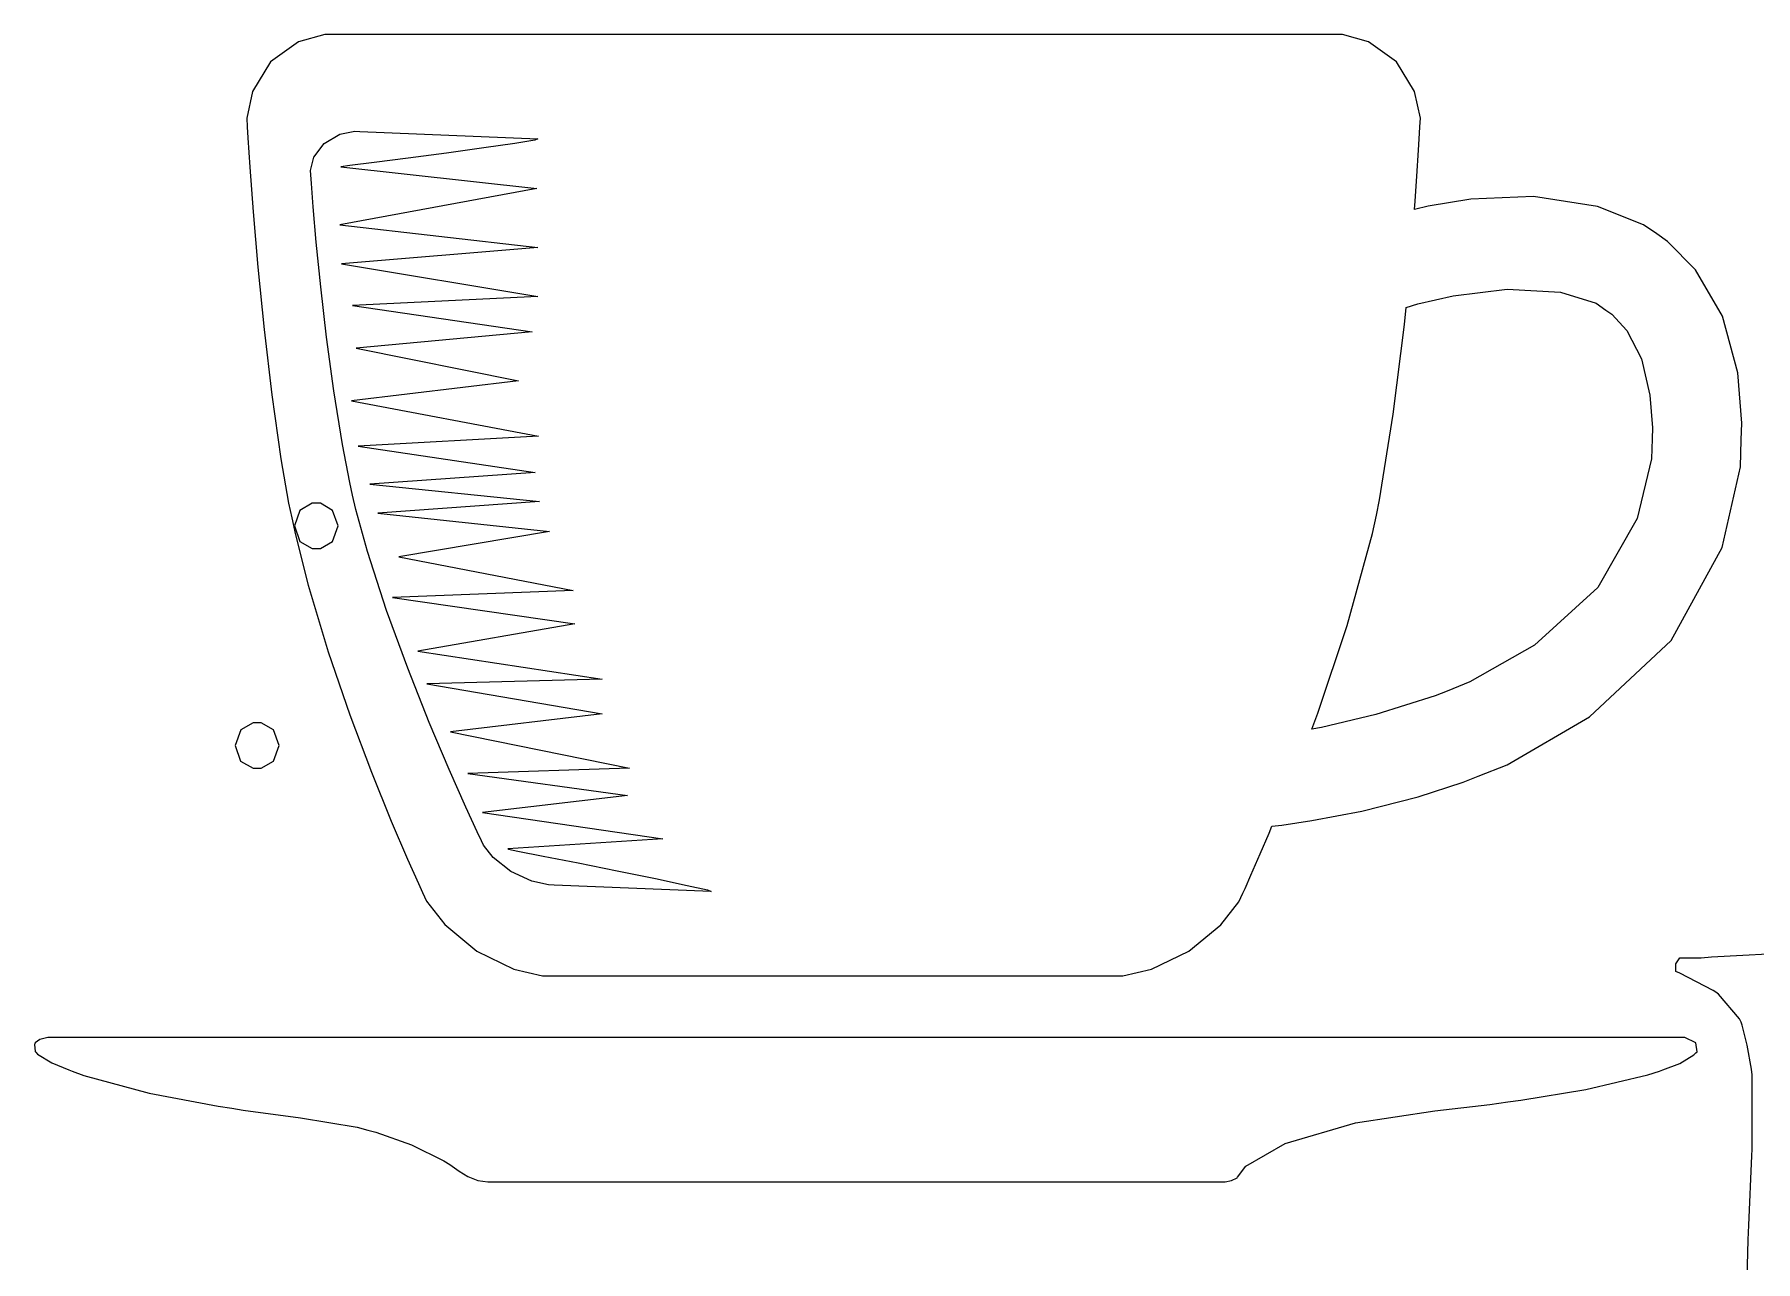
# Model space of a CAD drawing. Extents: x 85 to 277, y 22 to 328.
# Drawn here: x 155.6 to 222.5, y 76.2 to 123.9 of the extents above; entities that cross this region are included whole.
import ezdxf

# ---------------------------------------------------------------- set-up
doc = ezdxf.new("R2010")
doc.units = 0
doc.header["$MEASUREMENT"] = 0

msp = doc.modelspace()

# ---------------------------------------------------------------- linework, layer by layer
at = {"color": 7}
for points in [[(218.616, 116.17), (218.101, 116.527), (216.311, 117.242), (213.827, 117.625), (211.383, 117.521), (209.736, 117.252), (209.197, 117.122), (209.22, 117.445), (209.29, 118.413), (209.356, 119.429), (209.396, 120.095), (209.41, 120.333), (209.41, 120.333), (209.427, 120.675), (209.203, 121.714), (208.5, 122.861), (207.414, 123.643), (206.397, 123.931), (206.058, 123.931), (167.181, 123.931), (166.841, 123.931), (165.824, 123.643), (164.738, 122.861), (164.035, 121.714), (163.81, 120.675), (163.829, 120.333), (163.829, 120.333), (163.854, 119.914), (163.93, 118.762), (164.06, 117.03), (164.243, 114.875), (164.484, 112.451), (164.782, 109.915), (165.14, 107.422), (165.439, 105.698), (165.559, 105.128), (165.699, 104.469), (166.202, 102.507), (166.977, 99.9201), (167.816, 97.4644), (168.654, 95.2377), (169.422, 93.3358), (170.053, 91.8573), (170.48, 90.8995), (170.638, 90.5577), (170.638, 90.5577), (170.801, 90.2201), (171.511, 89.3078), (172.751, 88.2745), (174.195, 87.5714), (175.311, 87.3125), (175.683, 87.3125), (197.485, 87.3125), (197.857, 87.3125), (198.978, 87.5714), (200.43, 88.2703), (201.672, 89.2926), (202.373, 90.1898), (202.53, 90.5235), (202.53, 90.5235), (202.612, 90.708), (202.842, 91.2329), (203.199, 92.057), (203.545, 92.8645), (203.659, 93.1333), (204.047, 93.1803), (205.212, 93.3524), (207.147, 93.7204), (209.339, 94.2799), (211.095, 94.8489), (211.667, 95.0736), (212.798, 95.5269), (215.998, 97.3818), (219.176, 100.361), (221.156, 103.969), (221.873, 107.111), (221.897, 108.162), (221.92, 108.811), (221.766, 110.768), (221.168, 112.973), (220.115, 114.776), (219.032, 115.882), (218.616, 116.17)], [(181.857, 90.5937), (175.754, 90.8403), (175.537, 90.8473), (174.895, 90.9973), (174.078, 91.3751), (173.392, 91.918), (173.013, 92.3907), (172.931, 92.5682), (172.931, 92.5682), (172.767, 92.9157), (172.326, 93.8759), (171.68, 95.334), (170.903, 97.1723), (170.065, 99.2766), (169.239, 101.528), (168.501, 103.812), (168.046, 105.456), (167.922, 106.01), (167.812, 106.5), (167.528, 107.983), (167.192, 110.069), (166.912, 112.152), (166.686, 114.115), (166.514, 115.845), (166.393, 117.223), (166.322, 118.134), (166.299, 118.463), (166.299, 118.463), (166.286, 118.632), (166.412, 119.151), (166.814, 119.694), (167.434, 120.046), (168.013, 120.164), (168.205, 120.157), (175.118, 119.874), (175.118, 119.874), (175.001, 119.818), (174.235, 119.688), (173.021, 119.513), (171.569, 119.315), (170.08, 119.118), (168.763, 118.947), (167.822, 118.827), (167.463, 118.78), (167.463, 118.78), (175.084, 117.934), (167.429, 116.523), (175.118, 115.641), (167.499, 115.006), (175.118, 113.735), (167.922, 113.382), (174.908, 112.36), (168.063, 111.724), (174.378, 110.455), (167.886, 109.678), (175.154, 108.303), (168.135, 107.914), (175.014, 106.892), (168.592, 106.433), (175.19, 105.763), (168.91, 105.304), (175.577, 104.599), (169.722, 103.61), (176.495, 102.306), (169.474, 102.023), (176.565, 101.001), (170.462, 99.9423), (177.624, 98.848), (170.815, 98.6716), (177.624, 97.5071), (171.733, 96.8015), (178.682, 95.3904), (172.402, 95.1798), (178.612, 94.3321), (172.967, 93.6625), (179.987, 92.6401), (173.955, 92.2514), (173.982, 92.2433), (174.353, 92.1688), (175.333, 91.973), (176.687, 91.7028), (178.209, 91.3956), (179.693, 91.0939), (180.934, 90.8332), (181.723, 90.6544), (181.857, 90.5937), (181.857, 90.5937)], [(210.468, 98.389), (209.999, 98.2045), (207.692, 97.4771), (205.58, 96.9793), (205.21, 96.9077), (205.439, 97.5349), (206.582, 100.939), (207.566, 104.52), (207.716, 105.234), (207.838, 105.825), (208.376, 109.154), (208.808, 112.642), (208.88, 113.312), (209.328, 113.447), (210.702, 113.763), (212.799, 114.027), (214.878, 113.907), (216.262, 113.472), (216.642, 113.206), (216.87, 113.049), (217.448, 112.413), (218.017, 111.311), (218.348, 109.903), (218.445, 108.622), (218.44, 108.197), (218.415, 107.418), (217.858, 105.097), (216.331, 102.421), (213.866, 100.181), (211.352, 98.7474), (210.468, 98.389)], [(166.511, 103.929), (166.67, 103.929), (167.145, 104.205), (167.357, 104.811), (167.145, 105.417), (166.67, 105.693), (166.511, 105.693), (166.351, 105.693), (165.876, 105.417), (165.664, 104.811), (165.876, 104.205), (166.351, 103.929), (166.511, 103.929)], [(164.218, 95.3904), (164.376, 95.3904), (164.852, 95.6663), (165.064, 96.2724), (164.852, 96.8788), (164.376, 97.1543), (164.218, 97.1543), (164.057, 97.1543), (163.577, 96.8788), (163.358, 96.2724), (163.568, 95.6663), (164.055, 95.3904), (164.218, 95.3904)], [(219.568, 84.9133), (210.184, 84.9133), (189.071, 84.9133), (182.033, 84.9133), (175.595, 84.9133), (161.109, 84.9133), (156.281, 84.9133), (156.253, 84.9133), (156.194, 84.9133), (156.174, 84.9133), (156.072, 84.9133), (155.768, 84.8431), (155.592, 84.7027), (155.575, 84.6667), (155.557, 84.6406), (155.583, 84.376), (155.611, 84.3499), (155.681, 84.2712), (156.235, 83.9265), (156.898, 83.6524), (157.022, 83.6083), (157.479, 83.4319), (160.019, 82.7525), (162.701, 82.2494), (163.23, 82.1612), (163.671, 82.091), (165.902, 81.7922), (168.097, 81.4215), (168.522, 81.3153), (168.821, 81.2366), (170.215, 80.7378), (171.467, 80.1165), (171.697, 79.9744), (171.792, 79.9151), (172.069, 79.7221), (172.402, 79.5073), (172.788, 79.3598), (173.186, 79.3048), (173.32, 79.3048), (178.734, 79.3048), (190.918, 79.3048), (194.98, 79.3048), (196.672, 79.3048), (200.483, 79.3048), (201.753, 79.3048), (201.836, 79.3048), (202.088, 79.3542), (202.3, 79.4551), (202.318, 79.4812), (202.639, 79.9151), (204.169, 80.797), (206.912, 81.5936), (209.987, 82.0663), (212.121, 82.3143), (212.831, 82.4096), (213.333, 82.4798), (215.854, 82.8904), (218.272, 83.4595), (218.722, 83.6083), (218.845, 83.6524), (219.506, 83.9089), (220.062, 84.2352), (220.133, 84.3139), (220.182, 84.3622), (220.128, 84.7065), (219.708, 84.9133), (219.568, 84.9133)]]:
    msp.add_lwpolyline(points, close=True, dxfattribs=at)
msp.add_lwpolyline([(222.11, 75.0549), (222.17, 77.0474), (222.18, 77.3285), (222.188, 77.6111), (222.311, 80.3092), (222.32, 80.5737), (222.32, 83.4679), (222.293, 83.6799), (222.134, 84.6226), (221.941, 85.3902), (221.897, 85.5126), (221.835, 85.6368), (221.014, 86.6069), (220.909, 86.6771), (220.803, 86.7488), (219.506, 87.4187), (219.358, 87.4889), (219.358, 87.7013), (219.358, 87.781), (219.515, 88.0181), (219.568, 88.0181), (220.346, 88.0181), (220.743, 88.054), (224.149, 88.2304)], dxfattribs=at)

doc.saveas('drawing.dxf')
